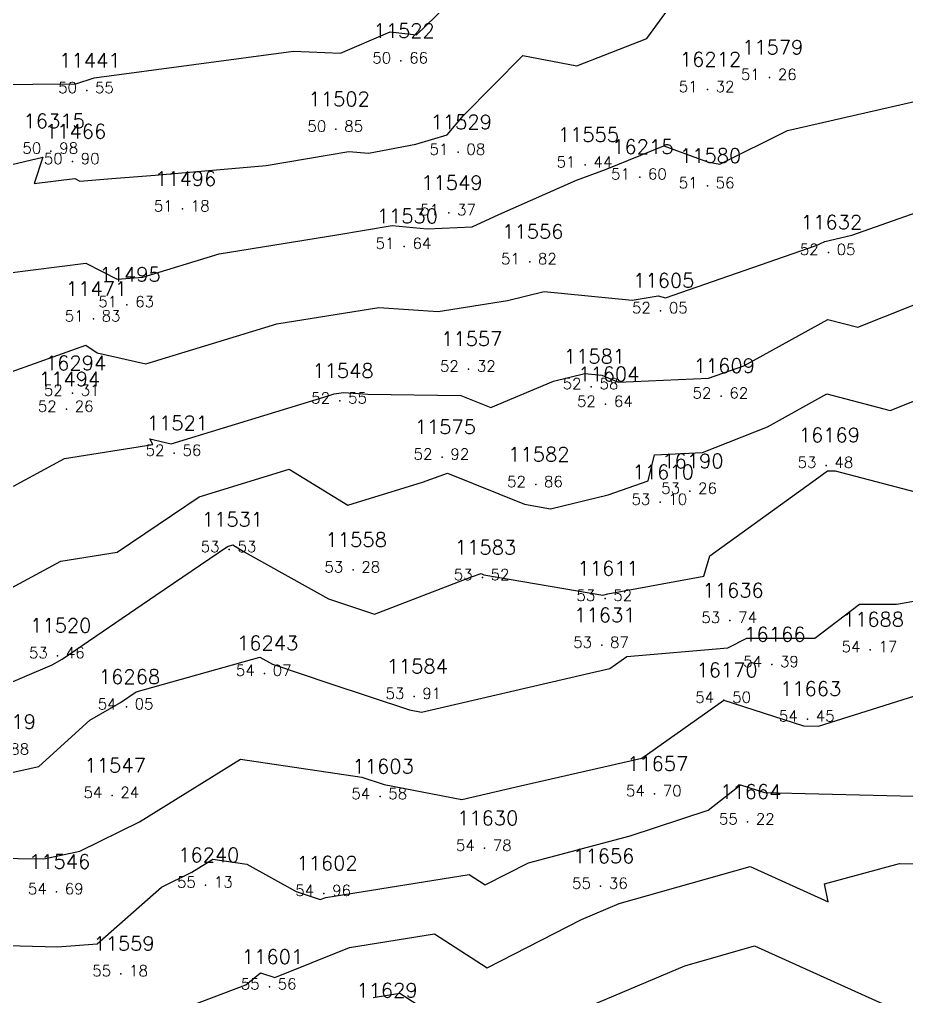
# Model space of a CAD drawing. Header units: millimetres. Extents: x 1412565 to 1412813, y 4931476 to 4931699.
# Drawn here: x 1412602.17 to 1412618.29, y 4931614.3 to 4931632.05 of the extents above; entities that cross this region are included whole.
import ezdxf
from ezdxf.enums import TextEntityAlignment as Align

# ---------------------------------------------------------------- set-up
doc = ezdxf.new("R2010")
doc.units = ezdxf.units.MM
for name, color, linetype in [('CIVIL', 50, 'Continuous'), ('CIVIL-DRAW', 80, 'Continuous'), ('CIVIL-NONAME', 130, 'Continuous'), ('CIVIL-TEXT', 240, 'Continuous'), ('CIVIL-Z', 50, 'Continuous'), ('Tcontours0', 7, 'Continuous'), ('Tcontours1', 7, 'Continuous'), ('Tcontours2', 7, 'Continuous')]:
    doc.layers.add(name, color=color, linetype=linetype)
doc.styles.add('CIVILCADMAIN', font='TXT.SHX')
doc.styles.get("Standard").update_dxf_attribs({"font": 'arial.ttf'})

# ---------------------------------------------------------------- blocks, each defined once
blk = doc.blocks.new('CIVIL-ZZ')
at = {"layer": 'CIVIL-DRAW'}
blk.add_point((0, 0), dxfattribs=at)
at = {"layer": 'CIVIL-NONAME'}
blk.add_attdef('NAME', text='', height=1.8, dxfattribs=at).set_placement((0, 2.1), align=Align.CENTER)
at = {"layer": 'CIVIL-TEXT', "flags": 8}
blk.add_attdef('TEXT', text='', height=2, dxfattribs=at).set_placement((0.2, -3.3), align=Align.CENTER)
at = {"layer": 'CIVIL-Z'}
blk.add_attdef('Z1', text='', height=1.6, dxfattribs=at).set_placement((-0.75, -0.225), align=Align.RIGHT)
blk.add_attdef('Z2', (0.75, -0.225), '', height=1.6, dxfattribs=at)

msp = doc.modelspace()

# ---------------------------------------------------------------- linework, layer by layer
at = {"layer": 'Tcontours0', "elevation": 55}
msp.add_lwpolyline([(1412599.9, 4931615.277), (1412602.858, 4931615.2), (1412603.58, 4931615.257), (1412604.749, 4931616.285), (1412605.302, 4931616.558), (1412605.681, 4931616.792), (1412606.299, 4931616.701), (1412607.194, 4931616.205), (1412607.634, 4931616.057), (1412607.734, 4931616.097), (1412610.342, 4931616.515), (1412610.634, 4931616.327), (1412611.42, 4931616.728), (1412613.265, 4931617.216), (1412614.685, 4931617.686), (1412615.269, 4931618.145), (1412615.711, 4931618.004), (1412618.668, 4931617.933), (1412620.718, 4931618.575), (1412622.223, 4931619.712), (1412623.043, 4931620.253), (1412625.44, 4931620.727), (1412626.969, 4931621.416)], dxfattribs=at)
at = {"layer": 'Tcontours1'}
for points, elevation in [([(1412599.947, 4931628.926), (1412602.59, 4931629.549), (1412602.432, 4931629.07), (1412603.171, 4931629.162), (1412603.266, 4931629.114), (1412603.844, 4931629.163), (1412604.633, 4931629.224), (1412606.652, 4931629.401), (1412608.155, 4931629.656), (1412608.511, 4931629.622), (1412609.368, 4931629.786), (1412609.942, 4931629.956), (1412610.24, 4931630.311), (1412611.313, 4931631.396), (1412612.3, 4931631.211), (1412613.57, 4931631.705), (1412614.588, 4931633.107)], 51), ([(1412602.017, 4931625.648), (1412603.375, 4931626.132), (1412603.581, 4931625.994), (1412604.462, 4931625.796), (1412605.676, 4931626.166), (1412606.842, 4931626.521), (1412608.697, 4931626.818), (1412609.779, 4931626.749), (1412611.04, 4931626.948), (1412611.705, 4931627.112), (1412613.303, 4931626.953), (1412613.778, 4931627.03), (1412613.907, 4931626.992), (1412616.646, 4931627.943), (1412616.802, 4931628.021), (1412617.294, 4931628.134), (1412620.941, 4931629.42)], 52), ([(1412600.739, 4931621.035), (1412602.921, 4931622.207), (1412603.944, 4931622.371), (1412605.434, 4931623.376), (1412607.067, 4931623.88), (1412608.138, 4931623.228), (1412609.49, 4931623.644), (1412609.947, 4931623.808), (1412611.344, 4931623.242), (1412611.817, 4931623.161), (1412612.868, 4931623.413), (1412613.595, 4931623.667), (1412613.708, 4931624.143), (1412614.582, 4931624.183), (1412615.764, 4931624.653), (1412616.843, 4931625.249), (1412617.995, 4931624.947), (1412621.051, 4931626.163), (1412622.32, 4931626.61), (1412623.506, 4931626.876), (1412624.394, 4931627.278), (1412625.196, 4931627.867), (1412626.207, 4931628.541), (1412626.969, 4931628.749)], 53), ([(1412601.997, 4931618.364), (1412602.517, 4931618.477), (1412603.445, 4931619.319), (1412604.004, 4931619.639), (1412604.29, 4931619.835), (1412606.537, 4931620.462), (1412606.763, 4931620.337), (1412607.81, 4931619.986), (1412609.257, 4931619.506), (1412609.472, 4931619.464), (1412612.446, 4931620.153), (1412612.9, 4931620.257), (1412613.208, 4931620.474), (1412615.042, 4931620.634), (1412615.384, 4931620.81), (1412616.622, 4931620.81), (1412617.433, 4931621.425), (1412618.105, 4931621.427), (1412619.504, 4931621.672)], 54), ([(1412611.134, 4931613.535), (1412614.259, 4931614.856), (1412615.527, 4931615.217), (1412619.484, 4931613.43), (1412619.293, 4931614.328), (1412621.95, 4931615.051), (1412622.427, 4931615.397), (1412623.079, 4931615.723), (1412626.557, 4931618.015), (1412626.986, 4931618.147)], 56), ([(1412608.593, 4931614.278), (1412609.08, 4931614.356), (1412610.699, 4931613.312)], 56)]:
    msp.add_lwpolyline(points, dxfattribs=dict(at, elevation=elevation))
at = {"layer": 'Tcontours2'}
for points, elevation in [([(1412601.454, 4931627.384), (1412603.375, 4931627.625), (1412603.944, 4931627.333), (1412604.412, 4931627.373), (1412605.798, 4931627.795), (1412607.933, 4931628.137), (1412608.94, 4931628.307), (1412609.58, 4931628.246), (1412610.395, 4931628.283), (1412610.878, 4931628.511), (1412612.291, 4931629.132), (1412612.821, 4931629.327), (1412613.879, 4931629.758), (1412614.67, 4931629.468), (1412614.896, 4931629.424), (1412616.125, 4931630.034), (1412618.803, 4931630.65), (1412619.357, 4931631.186), (1412619.075, 4931631.796), (1412620.055, 4931631.783), (1412620.497, 4931631.873), (1412623.4, 4931632.968)], 51.5), ([(1412600.13, 4931630.86), (1412602.407, 4931630.879), (1412603.194, 4931630.887), (1412603.525, 4931630.995), (1412607.149, 4931631.479), (1412608.004, 4931631.442), (1412608.903, 4931631.83), (1412609.381, 4931631.777), (1412610.419, 4931632.779)], 50.5), ([(1412602.056, 4931623.574), (1412602.988, 4931624.074), (1412604.588, 4931624.33), (1412604.536, 4931624.432), (1412604.925, 4931624.344), (1412607.78, 4931625.215), (1412607.886, 4931625.247), (1412608.054, 4931625.274), (1412608.499, 4931625.246), (1412610.186, 4931625.22), (1412610.737, 4931625), (1412611.874, 4931625.478), (1412612.442, 4931625.619), (1412612.75, 4931625.588), (1412613.057, 4931625.463), (1412614.688, 4931625.536), (1412615.331, 4931625.759), (1412616.857, 4931626.602), (1412617.403, 4931626.459), (1412618.851, 4931627.035)], 52.5), ([(1412601.264, 4931619.686), (1412602.764, 4931620.323), (1412602.945, 4931620.427), (1412604.643, 4931621.593), (1412605.949, 4931622.474), (1412606.042, 4931622.503), (1412606.25, 4931622.376), (1412607.782, 4931621.526), (1412608.618, 4931621.247), (1412610.384, 4931621.922), (1412610.556, 4931621.983), (1412610.609, 4931621.961), (1412612.772, 4931621.593), (1412612.858, 4931621.613), (1412614.604, 4931621.936), (1412614.715, 4931622.305), (1412616.695, 4931623.733), (1412616.853, 4931623.853), (1412616.992, 4931623.853), (1412618.588, 4931623.435)], 53.5), ([(1412600.738, 4931616.824), (1412602.608, 4931616.796), (1412603.266, 4931616.939), (1412604.347, 4931617.474), (1412606.186, 4931618.608), (1412608.391, 4931618.281), (1412608.794, 4931618.147), (1412610.208, 4931617.878), (1412611.275, 4931618.125), (1412613.479, 4931618.631), (1412614.97, 4931619.68), (1412616.419, 4931619.219), (1412616.688, 4931619.212), (1412619.307, 4931620.032), (1412619.804, 4931620.183), (1412619.871, 4931620.194), (1412621.191, 4931620.883), (1412621.706, 4931621.202), (1412622.922, 4931621.696), (1412624.446, 4931621.997), (1412627.031, 4931622.799)], 54.5), ([(1412604.456, 4931613.817), (1412606.284, 4931614.508), (1412606.548, 4931614.728), (1412606.809, 4931614.64), (1412608.163, 4931615.188), (1412609.711, 4931615.436), (1412610.667, 4931614.82), (1412612.381, 4931615.695), (1412613.064, 4931615.984), (1412615.446, 4931616.661), (1412616.866, 4931616.02), (1412616.797, 4931616.342), (1412618.164, 4931616.714), (1412620.647, 4931616.654), (1412621.583, 4931616.947), (1412622.27, 4931617.466), (1412624.8, 4931619.134), (1412626.433, 4931619.458), (1412626.969, 4931619.829)], 55.5)]:
    msp.add_lwpolyline(points, dxfattribs=dict(at, elevation=elevation))

# ---------------------------------------------------------------- block references
at = {"layer": 'CIVIL'}
ref = msp.add_blockref('CIVIL-ZZ', (1412609.1, 4931631.3, 50.66), dxfattribs=dict(at, xscale=0.2, yscale=0.2))
ref.add_attrib('Z2', '66', (1412609.25, 4931631.255), dxfattribs={"layer": 'CIVIL-Z', "height": 0.2, "style": 'CIVILCADMAIN'})
ref.add_attrib('Z1', '50', (1412608.58, 4931631.255), dxfattribs={"layer": 'CIVIL-Z', "height": 0.2, "style": 'CIVILCADMAIN'})
ref.add_attrib('NAME', '11522', (1412608.6, 4931631.72), dxfattribs={"layer": 'CIVIL-NONAME', "height": 0.26, "style": 'CIVILCADMAIN'})
ref = msp.add_blockref('CIVIL-ZZ', (1412615.8, 4931631, 51.26), dxfattribs=dict(at, xscale=0.2, yscale=0.2))
ref.add_attrib('Z2', '26', (1412615.95, 4931630.955), dxfattribs={"layer": 'CIVIL-Z', "height": 0.2, "style": 'CIVILCADMAIN'})
ref.add_attrib('Z1', '51', (1412615.28, 4931630.955), dxfattribs={"layer": 'CIVIL-Z', "height": 0.2, "style": 'CIVILCADMAIN'})
ref.add_attrib('NAME', '11579', (1412615.3, 4931631.42), dxfattribs={"layer": 'CIVIL-NONAME', "height": 0.26, "style": 'CIVILCADMAIN'})
ref = msp.add_blockref('CIVIL-ZZ', (1412603.39, 4931630.76, 50.55), dxfattribs=dict(at, xscale=0.2, yscale=0.2))
ref.add_attrib('Z2', '55', (1412603.54, 4931630.715), dxfattribs={"layer": 'CIVIL-Z', "height": 0.2, "style": 'CIVILCADMAIN'})
ref.add_attrib('Z1', '50', (1412602.87, 4931630.715), dxfattribs={"layer": 'CIVIL-Z', "height": 0.2, "style": 'CIVILCADMAIN'})
ref.add_attrib('NAME', '11441', (1412602.89, 4931631.18), dxfattribs={"layer": 'CIVIL-NONAME', "height": 0.26, "style": 'CIVILCADMAIN'})
ref = msp.add_blockref('CIVIL-ZZ', (1412614.67, 4931630.78, 51.32), dxfattribs=dict(at, xscale=0.2, yscale=0.2))
ref.add_attrib('Z2', '32', (1412614.82, 4931630.735), dxfattribs={"layer": 'CIVIL-Z', "height": 0.2, "style": 'CIVILCADMAIN'})
ref.add_attrib('Z1', '51', (1412614.15, 4931630.735), dxfattribs={"layer": 'CIVIL-Z', "height": 0.2, "style": 'CIVILCADMAIN'})
ref.add_attrib('NAME', '16212', (1412614.17, 4931631.2), dxfattribs={"layer": 'CIVIL-NONAME', "height": 0.26, "style": 'CIVILCADMAIN'})
ref = msp.add_blockref('CIVIL-ZZ', (1412607.92, 4931630.06, 50.85), dxfattribs=dict(at, xscale=0.2, yscale=0.2))
ref.add_attrib('Z2', '85', (1412608.07, 4931630.015), dxfattribs={"layer": 'CIVIL-Z', "height": 0.2, "style": 'CIVILCADMAIN'})
ref.add_attrib('Z1', '50', (1412607.4, 4931630.015), dxfattribs={"layer": 'CIVIL-Z', "height": 0.2, "style": 'CIVILCADMAIN'})
ref.add_attrib('NAME', '11502', (1412607.42, 4931630.48), dxfattribs={"layer": 'CIVIL-NONAME', "height": 0.26, "style": 'CIVILCADMAIN'})
ref = msp.add_blockref('CIVIL-ZZ', (1412602.74, 4931629.66, 50.98), dxfattribs=dict(at, xscale=0.2, yscale=0.2))
ref.add_attrib('Z2', '98', (1412602.89, 4931629.615), dxfattribs={"layer": 'CIVIL-Z', "height": 0.2, "style": 'CIVILCADMAIN'})
ref.add_attrib('Z1', '50', (1412602.22, 4931629.615), dxfattribs={"layer": 'CIVIL-Z', "height": 0.2, "style": 'CIVILCADMAIN'})
ref.add_attrib('NAME', '16315', (1412602.24, 4931630.08), dxfattribs={"layer": 'CIVIL-NONAME', "height": 0.26, "style": 'CIVILCADMAIN'})
ref = msp.add_blockref('CIVIL-ZZ', (1412610.14, 4931629.64, 51.08), dxfattribs=dict(at, xscale=0.2, yscale=0.2))
ref.add_attrib('Z2', '08', (1412610.29, 4931629.595), dxfattribs={"layer": 'CIVIL-Z', "height": 0.2, "style": 'CIVILCADMAIN'})
ref.add_attrib('Z1', '51', (1412609.62, 4931629.595), dxfattribs={"layer": 'CIVIL-Z', "height": 0.2, "style": 'CIVILCADMAIN'})
ref.add_attrib('NAME', '11529', (1412609.64, 4931630.06), dxfattribs={"layer": 'CIVIL-NONAME', "height": 0.26, "style": 'CIVILCADMAIN'})
ref = msp.add_blockref('CIVIL-ZZ', (1412603.13, 4931629.47, 50.9), dxfattribs=dict(at, xscale=0.2, yscale=0.2))
ref.add_attrib('Z2', '90', (1412603.28, 4931629.425), dxfattribs={"layer": 'CIVIL-Z', "height": 0.2, "style": 'CIVILCADMAIN'})
ref.add_attrib('Z1', '50', (1412602.61, 4931629.425), dxfattribs={"layer": 'CIVIL-Z', "height": 0.2, "style": 'CIVILCADMAIN'})
ref.add_attrib('NAME', '11466', (1412602.63, 4931629.89), dxfattribs={"layer": 'CIVIL-NONAME', "height": 0.26, "style": 'CIVILCADMAIN'})
ref = msp.add_blockref('CIVIL-ZZ', (1412612.45, 4931629.41, 51.44), dxfattribs=dict(at, xscale=0.2, yscale=0.2))
ref.add_attrib('Z2', '44', (1412612.6, 4931629.365), dxfattribs={"layer": 'CIVIL-Z', "height": 0.2, "style": 'CIVILCADMAIN'})
ref.add_attrib('Z1', '51', (1412611.93, 4931629.365), dxfattribs={"layer": 'CIVIL-Z', "height": 0.2, "style": 'CIVILCADMAIN'})
ref.add_attrib('NAME', '11555', (1412611.95, 4931629.83), dxfattribs={"layer": 'CIVIL-NONAME', "height": 0.26, "style": 'CIVILCADMAIN'})
ref = msp.add_blockref('CIVIL-ZZ', (1412613.44, 4931629.19, 51.6), dxfattribs=dict(at, xscale=0.2, yscale=0.2))
ref.add_attrib('Z2', '60', (1412613.59, 4931629.145), dxfattribs={"layer": 'CIVIL-Z', "height": 0.2, "style": 'CIVILCADMAIN'})
ref.add_attrib('Z1', '51', (1412612.92, 4931629.145), dxfattribs={"layer": 'CIVIL-Z', "height": 0.2, "style": 'CIVILCADMAIN'})
ref.add_attrib('NAME', '16215', (1412612.94, 4931629.61), dxfattribs={"layer": 'CIVIL-NONAME', "height": 0.26, "style": 'CIVILCADMAIN'})
ref = msp.add_blockref('CIVIL-ZZ', (1412614.67, 4931629.03, 51.56), dxfattribs=dict(at, xscale=0.2, yscale=0.2))
ref.add_attrib('Z2', '56', (1412614.82, 4931628.985), dxfattribs={"layer": 'CIVIL-Z', "height": 0.2, "style": 'CIVILCADMAIN'})
ref.add_attrib('Z1', '51', (1412614.15, 4931628.985), dxfattribs={"layer": 'CIVIL-Z', "height": 0.2, "style": 'CIVILCADMAIN'})
ref.add_attrib('NAME', '11580', (1412614.17, 4931629.45), dxfattribs={"layer": 'CIVIL-NONAME', "height": 0.26, "style": 'CIVILCADMAIN'})
ref = msp.add_blockref('CIVIL-ZZ', (1412605.13, 4931628.61, 51.18), dxfattribs=dict(at, xscale=0.2, yscale=0.2))
ref.add_attrib('Z2', '18', (1412605.28, 4931628.565), dxfattribs={"layer": 'CIVIL-Z', "height": 0.2, "style": 'CIVILCADMAIN'})
ref.add_attrib('Z1', '51', (1412604.61, 4931628.565), dxfattribs={"layer": 'CIVIL-Z', "height": 0.2, "style": 'CIVILCADMAIN'})
ref.add_attrib('NAME', '11496', (1412604.63, 4931629.03), dxfattribs={"layer": 'CIVIL-NONAME', "height": 0.26, "style": 'CIVILCADMAIN'})
ref = msp.add_blockref('CIVIL-ZZ', (1412609.97, 4931628.54, 51.37), dxfattribs=dict(at, xscale=0.2, yscale=0.2))
ref.add_attrib('Z2', '37', (1412610.12, 4931628.495), dxfattribs={"layer": 'CIVIL-Z', "height": 0.2, "style": 'CIVILCADMAIN'})
ref.add_attrib('Z1', '51', (1412609.45, 4931628.495), dxfattribs={"layer": 'CIVIL-Z', "height": 0.2, "style": 'CIVILCADMAIN'})
ref.add_attrib('NAME', '11549', (1412609.47, 4931628.96), dxfattribs={"layer": 'CIVIL-NONAME', "height": 0.26, "style": 'CIVILCADMAIN'})
ref = msp.add_blockref('CIVIL-ZZ', (1412609.16, 4931627.93, 51.64), dxfattribs=dict(at, xscale=0.2, yscale=0.2))
ref.add_attrib('Z2', '64', (1412609.31, 4931627.885), dxfattribs={"layer": 'CIVIL-Z', "height": 0.2, "style": 'CIVILCADMAIN'})
ref.add_attrib('Z1', '51', (1412608.64, 4931627.885), dxfattribs={"layer": 'CIVIL-Z', "height": 0.2, "style": 'CIVILCADMAIN'})
ref.add_attrib('NAME', '11530', (1412608.66, 4931628.35), dxfattribs={"layer": 'CIVIL-NONAME', "height": 0.26, "style": 'CIVILCADMAIN'})
ref = msp.add_blockref('CIVIL-ZZ', (1412616.87, 4931627.82, 52.05), dxfattribs=dict(at, xscale=0.2, yscale=0.2))
ref.add_attrib('Z2', '05', (1412617.02, 4931627.775), dxfattribs={"layer": 'CIVIL-Z', "height": 0.2, "style": 'CIVILCADMAIN'})
ref.add_attrib('Z1', '52', (1412616.35, 4931627.775), dxfattribs={"layer": 'CIVIL-Z', "height": 0.2, "style": 'CIVILCADMAIN'})
ref.add_attrib('NAME', '11632', (1412616.37, 4931628.24), dxfattribs={"layer": 'CIVIL-NONAME', "height": 0.26, "style": 'CIVILCADMAIN'})
ref = msp.add_blockref('CIVIL-ZZ', (1412611.44, 4931627.65, 51.82), dxfattribs=dict(at, xscale=0.2, yscale=0.2))
ref.add_attrib('Z2', '82', (1412611.59, 4931627.605), dxfattribs={"layer": 'CIVIL-Z', "height": 0.2, "style": 'CIVILCADMAIN'})
ref.add_attrib('Z1', '51', (1412610.92, 4931627.605), dxfattribs={"layer": 'CIVIL-Z', "height": 0.2, "style": 'CIVILCADMAIN'})
ref.add_attrib('NAME', '11556', (1412610.94, 4931628.07), dxfattribs={"layer": 'CIVIL-NONAME', "height": 0.26, "style": 'CIVILCADMAIN'})
ref = msp.add_blockref('CIVIL-ZZ', (1412604.12, 4931626.87, 51.63), dxfattribs=dict(at, xscale=0.2, yscale=0.2))
ref.add_attrib('Z2', '63', (1412604.27, 4931626.825), dxfattribs={"layer": 'CIVIL-Z', "height": 0.2, "style": 'CIVILCADMAIN'})
ref.add_attrib('Z1', '51', (1412603.6, 4931626.825), dxfattribs={"layer": 'CIVIL-Z', "height": 0.2, "style": 'CIVILCADMAIN'})
ref.add_attrib('NAME', '11495', (1412603.62, 4931627.29), dxfattribs={"layer": 'CIVIL-NONAME', "height": 0.26, "style": 'CIVILCADMAIN'})
ref = msp.add_blockref('CIVIL-ZZ', (1412613.82, 4931626.76, 52.05), dxfattribs=dict(at, xscale=0.2, yscale=0.2))
ref.add_attrib('Z2', '05', (1412613.97, 4931626.715), dxfattribs={"layer": 'CIVIL-Z', "height": 0.2, "style": 'CIVILCADMAIN'})
ref.add_attrib('Z1', '52', (1412613.3, 4931626.715), dxfattribs={"layer": 'CIVIL-Z', "height": 0.2, "style": 'CIVILCADMAIN'})
ref.add_attrib('NAME', '11605', (1412613.32, 4931627.18), dxfattribs={"layer": 'CIVIL-NONAME', "height": 0.26, "style": 'CIVILCADMAIN'})
ref = msp.add_blockref('CIVIL-ZZ', (1412603.51, 4931626.61, 51.83), dxfattribs=dict(at, xscale=0.2, yscale=0.2))
ref.add_attrib('Z2', '83', (1412603.66, 4931626.565), dxfattribs={"layer": 'CIVIL-Z', "height": 0.2, "style": 'CIVILCADMAIN'})
ref.add_attrib('Z1', '51', (1412602.99, 4931626.565), dxfattribs={"layer": 'CIVIL-Z', "height": 0.2, "style": 'CIVILCADMAIN'})
ref.add_attrib('NAME', '11471', (1412603.01, 4931627.03), dxfattribs={"layer": 'CIVIL-NONAME', "height": 0.26, "style": 'CIVILCADMAIN'})
ref = msp.add_blockref('CIVIL-ZZ', (1412610.33, 4931625.7, 52.32), dxfattribs=dict(at, xscale=0.2, yscale=0.2))
ref.add_attrib('Z2', '32', (1412610.48, 4931625.655), dxfattribs={"layer": 'CIVIL-Z', "height": 0.2, "style": 'CIVILCADMAIN'})
ref.add_attrib('Z1', '52', (1412609.81, 4931625.655), dxfattribs={"layer": 'CIVIL-Z', "height": 0.2, "style": 'CIVILCADMAIN'})
ref.add_attrib('NAME', '11557', (1412609.83, 4931626.12), dxfattribs={"layer": 'CIVIL-NONAME', "height": 0.26, "style": 'CIVILCADMAIN'})
ref = msp.add_blockref('CIVIL-ZZ', (1412612.56, 4931625.38, 52.58), dxfattribs=dict(at, xscale=0.2, yscale=0.2))
ref.add_attrib('Z2', '58', (1412612.71, 4931625.335), dxfattribs={"layer": 'CIVIL-Z', "height": 0.2, "style": 'CIVILCADMAIN'})
ref.add_attrib('Z1', '52', (1412612.04, 4931625.335), dxfattribs={"layer": 'CIVIL-Z', "height": 0.2, "style": 'CIVILCADMAIN'})
ref.add_attrib('NAME', '11581', (1412612.06, 4931625.8), dxfattribs={"layer": 'CIVIL-NONAME', "height": 0.26, "style": 'CIVILCADMAIN'})
ref = msp.add_blockref('CIVIL-ZZ', (1412603.13, 4931625.26, 52.31), dxfattribs=dict(at, xscale=0.2, yscale=0.2))
ref.add_attrib('Z2', '31', (1412603.28, 4931625.215), dxfattribs={"layer": 'CIVIL-Z', "height": 0.2, "style": 'CIVILCADMAIN'})
ref.add_attrib('Z1', '52', (1412602.61, 4931625.215), dxfattribs={"layer": 'CIVIL-Z', "height": 0.2, "style": 'CIVILCADMAIN'})
ref.add_attrib('NAME', '16294', (1412602.63, 4931625.68), dxfattribs={"layer": 'CIVIL-NONAME', "height": 0.26, "style": 'CIVILCADMAIN'})
ref = msp.add_blockref('CIVIL-ZZ', (1412607.99, 4931625.12, 52.55), dxfattribs=dict(at, xscale=0.2, yscale=0.2))
ref.add_attrib('Z2', '55', (1412608.14, 4931625.075), dxfattribs={"layer": 'CIVIL-Z', "height": 0.2, "style": 'CIVILCADMAIN'})
ref.add_attrib('Z1', '52', (1412607.47, 4931625.075), dxfattribs={"layer": 'CIVIL-Z', "height": 0.2, "style": 'CIVILCADMAIN'})
ref.add_attrib('NAME', '11548', (1412607.49, 4931625.54), dxfattribs={"layer": 'CIVIL-NONAME', "height": 0.26, "style": 'CIVILCADMAIN'})
ref = msp.add_blockref('CIVIL-ZZ', (1412614.92, 4931625.21, 52.62), dxfattribs=dict(at, xscale=0.2, yscale=0.2))
ref.add_attrib('Z2', '62', (1412615.07, 4931625.165), dxfattribs={"layer": 'CIVIL-Z', "height": 0.2, "style": 'CIVILCADMAIN'})
ref.add_attrib('Z1', '52', (1412614.4, 4931625.165), dxfattribs={"layer": 'CIVIL-Z', "height": 0.2, "style": 'CIVILCADMAIN'})
ref.add_attrib('NAME', '11609', (1412614.42, 4931625.63), dxfattribs={"layer": 'CIVIL-NONAME', "height": 0.26, "style": 'CIVILCADMAIN'})
ref = msp.add_blockref('CIVIL-ZZ', (1412603.02, 4931624.97, 52.26), dxfattribs=dict(at, xscale=0.2, yscale=0.2))
ref.add_attrib('Z2', '26', (1412603.17, 4931624.925), dxfattribs={"layer": 'CIVIL-Z', "height": 0.2, "style": 'CIVILCADMAIN'})
ref.add_attrib('Z1', '52', (1412602.5, 4931624.925), dxfattribs={"layer": 'CIVIL-Z', "height": 0.2, "style": 'CIVILCADMAIN'})
ref.add_attrib('NAME', '11494', (1412602.52, 4931625.39), dxfattribs={"layer": 'CIVIL-NONAME', "height": 0.26, "style": 'CIVILCADMAIN'})
ref = msp.add_blockref('CIVIL-ZZ', (1412612.82, 4931625.06, 52.64), dxfattribs=dict(at, xscale=0.2, yscale=0.2))
ref.add_attrib('Z2', '64', (1412612.97, 4931625.015), dxfattribs={"layer": 'CIVIL-Z', "height": 0.2, "style": 'CIVILCADMAIN'})
ref.add_attrib('Z1', '52', (1412612.3, 4931625.015), dxfattribs={"layer": 'CIVIL-Z', "height": 0.2, "style": 'CIVILCADMAIN'})
ref.add_attrib('NAME', '11604', (1412612.32, 4931625.48), dxfattribs={"layer": 'CIVIL-NONAME', "height": 0.26, "style": 'CIVILCADMAIN'})
ref = msp.add_blockref('CIVIL-ZZ', (1412604.98, 4931624.17, 52.56), dxfattribs=dict(at, xscale=0.2, yscale=0.2))
ref.add_attrib('Z2', '56', (1412605.13, 4931624.125), dxfattribs={"layer": 'CIVIL-Z', "height": 0.2, "style": 'CIVILCADMAIN'})
ref.add_attrib('Z1', '52', (1412604.46, 4931624.125), dxfattribs={"layer": 'CIVIL-Z', "height": 0.2, "style": 'CIVILCADMAIN'})
ref.add_attrib('NAME', '11521', (1412604.48, 4931624.59), dxfattribs={"layer": 'CIVIL-NONAME', "height": 0.26, "style": 'CIVILCADMAIN'})
ref = msp.add_blockref('CIVIL-ZZ', (1412609.85, 4931624.1, 52.92), dxfattribs=dict(at, xscale=0.2, yscale=0.2))
ref.add_attrib('Z2', '92', (1412610, 4931624.055), dxfattribs={"layer": 'CIVIL-Z', "height": 0.2, "style": 'CIVILCADMAIN'})
ref.add_attrib('Z1', '52', (1412609.33, 4931624.055), dxfattribs={"layer": 'CIVIL-Z', "height": 0.2, "style": 'CIVILCADMAIN'})
ref.add_attrib('NAME', '11575', (1412609.35, 4931624.52), dxfattribs={"layer": 'CIVIL-NONAME', "height": 0.26, "style": 'CIVILCADMAIN'})
ref = msp.add_blockref('CIVIL-ZZ', (1412616.83, 4931623.95, 53.48), dxfattribs=dict(at, xscale=0.2, yscale=0.2))
ref.add_attrib('Z2', '48', (1412616.98, 4931623.905), dxfattribs={"layer": 'CIVIL-Z', "height": 0.2, "style": 'CIVILCADMAIN'})
ref.add_attrib('Z1', '53', (1412616.31, 4931623.905), dxfattribs={"layer": 'CIVIL-Z', "height": 0.2, "style": 'CIVILCADMAIN'})
ref.add_attrib('NAME', '16169', (1412616.33, 4931624.37), dxfattribs={"layer": 'CIVIL-NONAME', "height": 0.26, "style": 'CIVILCADMAIN'})
ref = msp.add_blockref('CIVIL-ZZ', (1412611.55, 4931623.6, 52.86), dxfattribs=dict(at, xscale=0.2, yscale=0.2))
ref.add_attrib('Z2', '86', (1412611.7, 4931623.555), dxfattribs={"layer": 'CIVIL-Z', "height": 0.2, "style": 'CIVILCADMAIN'})
ref.add_attrib('Z1', '52', (1412611.03, 4931623.555), dxfattribs={"layer": 'CIVIL-Z', "height": 0.2, "style": 'CIVILCADMAIN'})
ref.add_attrib('NAME', '11582', (1412611.05, 4931624.02), dxfattribs={"layer": 'CIVIL-NONAME', "height": 0.26, "style": 'CIVILCADMAIN'})
ref = msp.add_blockref('CIVIL-ZZ', (1412614.35, 4931623.48, 53.26), dxfattribs=dict(at, xscale=0.2, yscale=0.2))
ref.add_attrib('Z2', '26', (1412614.5, 4931623.435), dxfattribs={"layer": 'CIVIL-Z', "height": 0.2, "style": 'CIVILCADMAIN'})
ref.add_attrib('Z1', '53', (1412613.83, 4931623.435), dxfattribs={"layer": 'CIVIL-Z', "height": 0.2, "style": 'CIVILCADMAIN'})
ref.add_attrib('NAME', '16190', (1412613.85, 4931623.9), dxfattribs={"layer": 'CIVIL-NONAME', "height": 0.26, "style": 'CIVILCADMAIN'})
ref = msp.add_blockref('CIVIL-ZZ', (1412613.81, 4931623.28, 53.1), dxfattribs=dict(at, xscale=0.2, yscale=0.2))
ref.add_attrib('Z2', '10', (1412613.96, 4931623.235), dxfattribs={"layer": 'CIVIL-Z', "height": 0.2, "style": 'CIVILCADMAIN'})
ref.add_attrib('Z1', '53', (1412613.29, 4931623.235), dxfattribs={"layer": 'CIVIL-Z', "height": 0.2, "style": 'CIVILCADMAIN'})
ref.add_attrib('NAME', '11610', (1412613.31, 4931623.7), dxfattribs={"layer": 'CIVIL-NONAME', "height": 0.26, "style": 'CIVILCADMAIN'})
ref = msp.add_blockref('CIVIL-ZZ', (1412605.98, 4931622.42, 53.53), dxfattribs=dict(at, xscale=0.2, yscale=0.2))
ref.add_attrib('Z2', '53', (1412606.13, 4931622.375), dxfattribs={"layer": 'CIVIL-Z', "height": 0.2, "style": 'CIVILCADMAIN'})
ref.add_attrib('Z1', '53', (1412605.46, 4931622.375), dxfattribs={"layer": 'CIVIL-Z', "height": 0.2, "style": 'CIVILCADMAIN'})
ref.add_attrib('NAME', '11531', (1412605.48, 4931622.84), dxfattribs={"layer": 'CIVIL-NONAME', "height": 0.26, "style": 'CIVILCADMAIN'})
ref = msp.add_blockref('CIVIL-ZZ', (1412608.23, 4931622.05, 53.28), dxfattribs=dict(at, xscale=0.2, yscale=0.2))
ref.add_attrib('Z2', '28', (1412608.38, 4931622.005), dxfattribs={"layer": 'CIVIL-Z', "height": 0.2, "style": 'CIVILCADMAIN'})
ref.add_attrib('Z1', '53', (1412607.71, 4931622.005), dxfattribs={"layer": 'CIVIL-Z', "height": 0.2, "style": 'CIVILCADMAIN'})
ref.add_attrib('NAME', '11558', (1412607.73, 4931622.47), dxfattribs={"layer": 'CIVIL-NONAME', "height": 0.26, "style": 'CIVILCADMAIN'})
ref = msp.add_blockref('CIVIL-ZZ', (1412610.58, 4931621.91, 53.52), dxfattribs=dict(at, xscale=0.2, yscale=0.2))
ref.add_attrib('Z2', '52', (1412610.73, 4931621.865), dxfattribs={"layer": 'CIVIL-Z', "height": 0.2, "style": 'CIVILCADMAIN'})
ref.add_attrib('Z1', '53', (1412610.06, 4931621.865), dxfattribs={"layer": 'CIVIL-Z', "height": 0.2, "style": 'CIVILCADMAIN'})
ref.add_attrib('NAME', '11583', (1412610.08, 4931622.33), dxfattribs={"layer": 'CIVIL-NONAME', "height": 0.26, "style": 'CIVILCADMAIN'})
ref = msp.add_blockref('CIVIL-ZZ', (1412612.81, 4931621.53, 53.52), dxfattribs=dict(at, xscale=0.2, yscale=0.2))
ref.add_attrib('Z2', '52', (1412612.96, 4931621.485), dxfattribs={"layer": 'CIVIL-Z', "height": 0.2, "style": 'CIVILCADMAIN'})
ref.add_attrib('Z1', '53', (1412612.29, 4931621.485), dxfattribs={"layer": 'CIVIL-Z', "height": 0.2, "style": 'CIVILCADMAIN'})
ref.add_attrib('NAME', '11611', (1412612.31, 4931621.95), dxfattribs={"layer": 'CIVIL-NONAME', "height": 0.26, "style": 'CIVILCADMAIN'})
ref = msp.add_blockref('CIVIL-ZZ', (1412615.08, 4931621.13, 53.74), dxfattribs=dict(at, xscale=0.2, yscale=0.2))
ref.add_attrib('Z2', '74', (1412615.23, 4931621.085), dxfattribs={"layer": 'CIVIL-Z', "height": 0.2, "style": 'CIVILCADMAIN'})
ref.add_attrib('Z1', '53', (1412614.56, 4931621.085), dxfattribs={"layer": 'CIVIL-Z', "height": 0.2, "style": 'CIVILCADMAIN'})
ref.add_attrib('NAME', '11636', (1412614.58, 4931621.55), dxfattribs={"layer": 'CIVIL-NONAME', "height": 0.26, "style": 'CIVILCADMAIN'})
ref = msp.add_blockref('CIVIL-ZZ', (1412612.75, 4931620.68, 53.87), dxfattribs=dict(at, xscale=0.2, yscale=0.2))
ref.add_attrib('Z2', '87', (1412612.9, 4931620.635), dxfattribs={"layer": 'CIVIL-Z', "height": 0.2, "style": 'CIVILCADMAIN'})
ref.add_attrib('Z1', '53', (1412612.23, 4931620.635), dxfattribs={"layer": 'CIVIL-Z', "height": 0.2, "style": 'CIVILCADMAIN'})
ref.add_attrib('NAME', '11631', (1412612.25, 4931621.1), dxfattribs={"layer": 'CIVIL-NONAME', "height": 0.26, "style": 'CIVILCADMAIN'})
ref = msp.add_blockref('CIVIL-ZZ', (1412602.86, 4931620.49, 53.46), dxfattribs=dict(at, xscale=0.2, yscale=0.2))
ref.add_attrib('Z2', '46', (1412603.01, 4931620.445), dxfattribs={"layer": 'CIVIL-Z', "height": 0.2, "style": 'CIVILCADMAIN'})
ref.add_attrib('Z1', '53', (1412602.34, 4931620.445), dxfattribs={"layer": 'CIVIL-Z', "height": 0.2, "style": 'CIVILCADMAIN'})
ref.add_attrib('NAME', '11520', (1412602.36, 4931620.91), dxfattribs={"layer": 'CIVIL-NONAME', "height": 0.26, "style": 'CIVILCADMAIN'})
ref = msp.add_blockref('CIVIL-ZZ', (1412617.63, 4931620.6, 54.17), dxfattribs=dict(at, xscale=0.2, yscale=0.2))
ref.add_attrib('Z2', '17', (1412617.78, 4931620.555), dxfattribs={"layer": 'CIVIL-Z', "height": 0.2, "style": 'CIVILCADMAIN'})
ref.add_attrib('Z1', '54', (1412617.11, 4931620.555), dxfattribs={"layer": 'CIVIL-Z', "height": 0.2, "style": 'CIVILCADMAIN'})
ref.add_attrib('NAME', '11688', (1412617.13, 4931621.02), dxfattribs={"layer": 'CIVIL-NONAME', "height": 0.26, "style": 'CIVILCADMAIN'})
ref = msp.add_blockref('CIVIL-ZZ', (1412615.84, 4931620.33, 54.39), dxfattribs=dict(at, xscale=0.2, yscale=0.2))
ref.add_attrib('Z2', '39', (1412615.99, 4931620.285), dxfattribs={"layer": 'CIVIL-Z', "height": 0.2, "style": 'CIVILCADMAIN'})
ref.add_attrib('Z1', '54', (1412615.32, 4931620.285), dxfattribs={"layer": 'CIVIL-Z', "height": 0.2, "style": 'CIVILCADMAIN'})
ref.add_attrib('NAME', '16166', (1412615.34, 4931620.75), dxfattribs={"layer": 'CIVIL-NONAME', "height": 0.26, "style": 'CIVILCADMAIN'})
ref = msp.add_blockref('CIVIL-ZZ', (1412606.62, 4931620.17, 54.07), dxfattribs=dict(at, xscale=0.2, yscale=0.2))
ref.add_attrib('Z2', '07', (1412606.77, 4931620.125), dxfattribs={"layer": 'CIVIL-Z', "height": 0.2, "style": 'CIVILCADMAIN'})
ref.add_attrib('Z1', '54', (1412606.1, 4931620.125), dxfattribs={"layer": 'CIVIL-Z', "height": 0.2, "style": 'CIVILCADMAIN'})
ref.add_attrib('NAME', '16243', (1412606.12, 4931620.59), dxfattribs={"layer": 'CIVIL-NONAME', "height": 0.26, "style": 'CIVILCADMAIN'})
ref = msp.add_blockref('CIVIL-ZZ', (1412609.34, 4931619.75, 53.91), dxfattribs=dict(at, xscale=0.2, yscale=0.2))
ref.add_attrib('Z2', '91', (1412609.49, 4931619.705), dxfattribs={"layer": 'CIVIL-Z', "height": 0.2, "style": 'CIVILCADMAIN'})
ref.add_attrib('Z1', '53', (1412608.82, 4931619.705), dxfattribs={"layer": 'CIVIL-Z', "height": 0.2, "style": 'CIVILCADMAIN'})
ref.add_attrib('NAME', '11584', (1412608.84, 4931620.17), dxfattribs={"layer": 'CIVIL-NONAME', "height": 0.26, "style": 'CIVILCADMAIN'})
ref = msp.add_blockref('CIVIL-ZZ', (1412614.97, 4931619.68, 54.5), dxfattribs=dict(at, xscale=0.2, yscale=0.2))
ref.add_attrib('Z2', '50', (1412615.12, 4931619.635), dxfattribs={"layer": 'CIVIL-Z', "height": 0.2, "style": 'CIVILCADMAIN'})
ref.add_attrib('Z1', '54', (1412614.45, 4931619.635), dxfattribs={"layer": 'CIVIL-Z', "height": 0.2, "style": 'CIVILCADMAIN'})
ref.add_attrib('NAME', '16170', (1412614.47, 4931620.1), dxfattribs={"layer": 'CIVIL-NONAME', "height": 0.26, "style": 'CIVILCADMAIN'})
ref = msp.add_blockref('CIVIL-ZZ', (1412604.11, 4931619.56, 54.05), dxfattribs=dict(at, xscale=0.2, yscale=0.2))
ref.add_attrib('Z2', '05', (1412604.26, 4931619.515), dxfattribs={"layer": 'CIVIL-Z', "height": 0.2, "style": 'CIVILCADMAIN'})
ref.add_attrib('Z1', '54', (1412603.59, 4931619.515), dxfattribs={"layer": 'CIVIL-Z', "height": 0.2, "style": 'CIVILCADMAIN'})
ref.add_attrib('NAME', '16268', (1412603.61, 4931619.98), dxfattribs={"layer": 'CIVIL-NONAME', "height": 0.26, "style": 'CIVILCADMAIN'})
ref = msp.add_blockref('CIVIL-ZZ', (1412616.49, 4931619.34, 54.45), dxfattribs=dict(at, xscale=0.2, yscale=0.2))
ref.add_attrib('Z2', '45', (1412616.64, 4931619.295), dxfattribs={"layer": 'CIVIL-Z', "height": 0.2, "style": 'CIVILCADMAIN'})
ref.add_attrib('Z1', '54', (1412615.97, 4931619.295), dxfattribs={"layer": 'CIVIL-Z', "height": 0.2, "style": 'CIVILCADMAIN'})
ref.add_attrib('NAME', '11663', (1412615.99, 4931619.76), dxfattribs={"layer": 'CIVIL-NONAME', "height": 0.26, "style": 'CIVILCADMAIN'})
ref = msp.add_blockref('CIVIL-ZZ', (1412601.85, 4931618.74, 53.88), dxfattribs=dict(at, xscale=0.2, yscale=0.2))
ref.add_attrib('Z2', '88', (1412602, 4931618.695), dxfattribs={"layer": 'CIVIL-Z', "height": 0.2, "style": 'CIVILCADMAIN'})
ref.add_attrib('Z1', '53', (1412601.33, 4931618.695), dxfattribs={"layer": 'CIVIL-Z', "height": 0.2, "style": 'CIVILCADMAIN'})
ref.add_attrib('NAME', '11519', (1412601.35, 4931619.16), dxfattribs={"layer": 'CIVIL-NONAME', "height": 0.26, "style": 'CIVILCADMAIN'})
ref = msp.add_blockref('CIVIL-ZZ', (1412603.85, 4931617.95, 54.24), dxfattribs=dict(at, xscale=0.2, yscale=0.2))
ref.add_attrib('Z2', '24', (1412604, 4931617.905), dxfattribs={"layer": 'CIVIL-Z', "height": 0.2, "style": 'CIVILCADMAIN'})
ref.add_attrib('Z1', '54', (1412603.33, 4931617.905), dxfattribs={"layer": 'CIVIL-Z', "height": 0.2, "style": 'CIVILCADMAIN'})
ref.add_attrib('NAME', '11547', (1412603.35, 4931618.37), dxfattribs={"layer": 'CIVIL-NONAME', "height": 0.26, "style": 'CIVILCADMAIN'})
ref = msp.add_blockref('CIVIL-ZZ', (1412608.72, 4931617.93, 54.58), dxfattribs=dict(at, xscale=0.2, yscale=0.2))
ref.add_attrib('Z2', '58', (1412608.87, 4931617.885), dxfattribs={"layer": 'CIVIL-Z', "height": 0.2, "style": 'CIVILCADMAIN'})
ref.add_attrib('Z1', '54', (1412608.2, 4931617.885), dxfattribs={"layer": 'CIVIL-Z', "height": 0.2, "style": 'CIVILCADMAIN'})
ref.add_attrib('NAME', '11603', (1412608.22, 4931618.35), dxfattribs={"layer": 'CIVIL-NONAME', "height": 0.26, "style": 'CIVILCADMAIN'})
ref = msp.add_blockref('CIVIL-ZZ', (1412613.71, 4931617.98, 54.7), dxfattribs=dict(at, xscale=0.2, yscale=0.2))
ref.add_attrib('Z2', '70', (1412613.86, 4931617.935), dxfattribs={"layer": 'CIVIL-Z', "height": 0.2, "style": 'CIVILCADMAIN'})
ref.add_attrib('Z1', '54', (1412613.19, 4931617.935), dxfattribs={"layer": 'CIVIL-Z', "height": 0.2, "style": 'CIVILCADMAIN'})
ref.add_attrib('NAME', '11657', (1412613.21, 4931618.4), dxfattribs={"layer": 'CIVIL-NONAME', "height": 0.26, "style": 'CIVILCADMAIN'})
ref = msp.add_blockref('CIVIL-ZZ', (1412615.4, 4931617.47, 55.22), dxfattribs=dict(at, xscale=0.2, yscale=0.2))
ref.add_attrib('Z2', '22', (1412615.55, 4931617.425), dxfattribs={"layer": 'CIVIL-Z', "height": 0.2, "style": 'CIVILCADMAIN'})
ref.add_attrib('Z1', '55', (1412614.88, 4931617.425), dxfattribs={"layer": 'CIVIL-Z', "height": 0.2, "style": 'CIVILCADMAIN'})
ref.add_attrib('NAME', '11664', (1412614.9, 4931617.89), dxfattribs={"layer": 'CIVIL-NONAME', "height": 0.26, "style": 'CIVILCADMAIN'})
ref = msp.add_blockref('CIVIL-ZZ', (1412610.62, 4931616.99, 54.78), dxfattribs=dict(at, xscale=0.2, yscale=0.2))
ref.add_attrib('Z2', '78', (1412610.77, 4931616.945), dxfattribs={"layer": 'CIVIL-Z', "height": 0.2, "style": 'CIVILCADMAIN'})
ref.add_attrib('Z1', '54', (1412610.1, 4931616.945), dxfattribs={"layer": 'CIVIL-Z', "height": 0.2, "style": 'CIVILCADMAIN'})
ref.add_attrib('NAME', '11630', (1412610.12, 4931617.41), dxfattribs={"layer": 'CIVIL-NONAME', "height": 0.26, "style": 'CIVILCADMAIN'})
ref = msp.add_blockref('CIVIL-ZZ', (1412605.55, 4931616.32, 55.13), dxfattribs=dict(at, xscale=0.2, yscale=0.2))
ref.add_attrib('Z2', '13', (1412605.7, 4931616.275), dxfattribs={"layer": 'CIVIL-Z', "height": 0.2, "style": 'CIVILCADMAIN'})
ref.add_attrib('Z1', '55', (1412605.03, 4931616.275), dxfattribs={"layer": 'CIVIL-Z', "height": 0.2, "style": 'CIVILCADMAIN'})
ref.add_attrib('NAME', '16240', (1412605.05, 4931616.74), dxfattribs={"layer": 'CIVIL-NONAME', "height": 0.26, "style": 'CIVILCADMAIN'})
ref = msp.add_blockref('CIVIL-ZZ', (1412612.73, 4931616.3, 55.36), dxfattribs=dict(at, xscale=0.2, yscale=0.2))
ref.add_attrib('Z2', '36', (1412612.88, 4931616.255), dxfattribs={"layer": 'CIVIL-Z', "height": 0.2, "style": 'CIVILCADMAIN'})
ref.add_attrib('Z1', '55', (1412612.21, 4931616.255), dxfattribs={"layer": 'CIVIL-Z', "height": 0.2, "style": 'CIVILCADMAIN'})
ref.add_attrib('NAME', '11656', (1412612.23, 4931616.72), dxfattribs={"layer": 'CIVIL-NONAME', "height": 0.26, "style": 'CIVILCADMAIN'})
ref = msp.add_blockref('CIVIL-ZZ', (1412602.84, 4931616.2, 54.69), dxfattribs=dict(at, xscale=0.2, yscale=0.2))
ref.add_attrib('Z2', '69', (1412602.99, 4931616.155), dxfattribs={"layer": 'CIVIL-Z', "height": 0.2, "style": 'CIVILCADMAIN'})
ref.add_attrib('Z1', '54', (1412602.32, 4931616.155), dxfattribs={"layer": 'CIVIL-Z', "height": 0.2, "style": 'CIVILCADMAIN'})
ref.add_attrib('NAME', '11546', (1412602.34, 4931616.62), dxfattribs={"layer": 'CIVIL-NONAME', "height": 0.26, "style": 'CIVILCADMAIN'})
ref = msp.add_blockref('CIVIL-ZZ', (1412607.7, 4931616.17, 54.96), dxfattribs=dict(at, xscale=0.2, yscale=0.2))
ref.add_attrib('Z2', '96', (1412607.85, 4931616.125), dxfattribs={"layer": 'CIVIL-Z', "height": 0.2, "style": 'CIVILCADMAIN'})
ref.add_attrib('Z1', '54', (1412607.18, 4931616.125), dxfattribs={"layer": 'CIVIL-Z', "height": 0.2, "style": 'CIVILCADMAIN'})
ref.add_attrib('NAME', '11602', (1412607.2, 4931616.59), dxfattribs={"layer": 'CIVIL-NONAME', "height": 0.26, "style": 'CIVILCADMAIN'})
ref = msp.add_blockref('CIVIL-ZZ', (1412604.01, 4931614.71, 55.18), dxfattribs=dict(at, xscale=0.2, yscale=0.2))
ref.add_attrib('Z2', '18', (1412604.16, 4931614.665), dxfattribs={"layer": 'CIVIL-Z', "height": 0.2, "style": 'CIVILCADMAIN'})
ref.add_attrib('Z1', '55', (1412603.49, 4931614.665), dxfattribs={"layer": 'CIVIL-Z', "height": 0.2, "style": 'CIVILCADMAIN'})
ref.add_attrib('NAME', '11559', (1412603.51, 4931615.13), dxfattribs={"layer": 'CIVIL-NONAME', "height": 0.26, "style": 'CIVILCADMAIN'})
ref = msp.add_blockref('CIVIL-ZZ', (1412606.71, 4931614.47, 55.56), dxfattribs=dict(at, xscale=0.2, yscale=0.2))
ref.add_attrib('Z2', '56', (1412606.86, 4931614.425), dxfattribs={"layer": 'CIVIL-Z', "height": 0.2, "style": 'CIVILCADMAIN'})
ref.add_attrib('Z1', '55', (1412606.19, 4931614.425), dxfattribs={"layer": 'CIVIL-Z', "height": 0.2, "style": 'CIVILCADMAIN'})
ref.add_attrib('NAME', '11601', (1412606.21, 4931614.89), dxfattribs={"layer": 'CIVIL-NONAME', "height": 0.26, "style": 'CIVILCADMAIN'})
ref = msp.add_blockref('CIVIL-ZZ', (1412608.79, 4931613.86, 56.23), dxfattribs=dict(at, xscale=0.2, yscale=0.2))
ref.add_attrib('Z2', '23', (1412608.94, 4931613.815), dxfattribs={"layer": 'CIVIL-Z', "height": 0.2, "style": 'CIVILCADMAIN'})
ref.add_attrib('Z1', '56', (1412608.27, 4931613.815), dxfattribs={"layer": 'CIVIL-Z', "height": 0.2, "style": 'CIVILCADMAIN'})
ref.add_attrib('NAME', '11629', (1412608.29, 4931614.28), dxfattribs={"layer": 'CIVIL-NONAME', "height": 0.26, "style": 'CIVILCADMAIN'})

doc.saveas('drawing.dxf')
